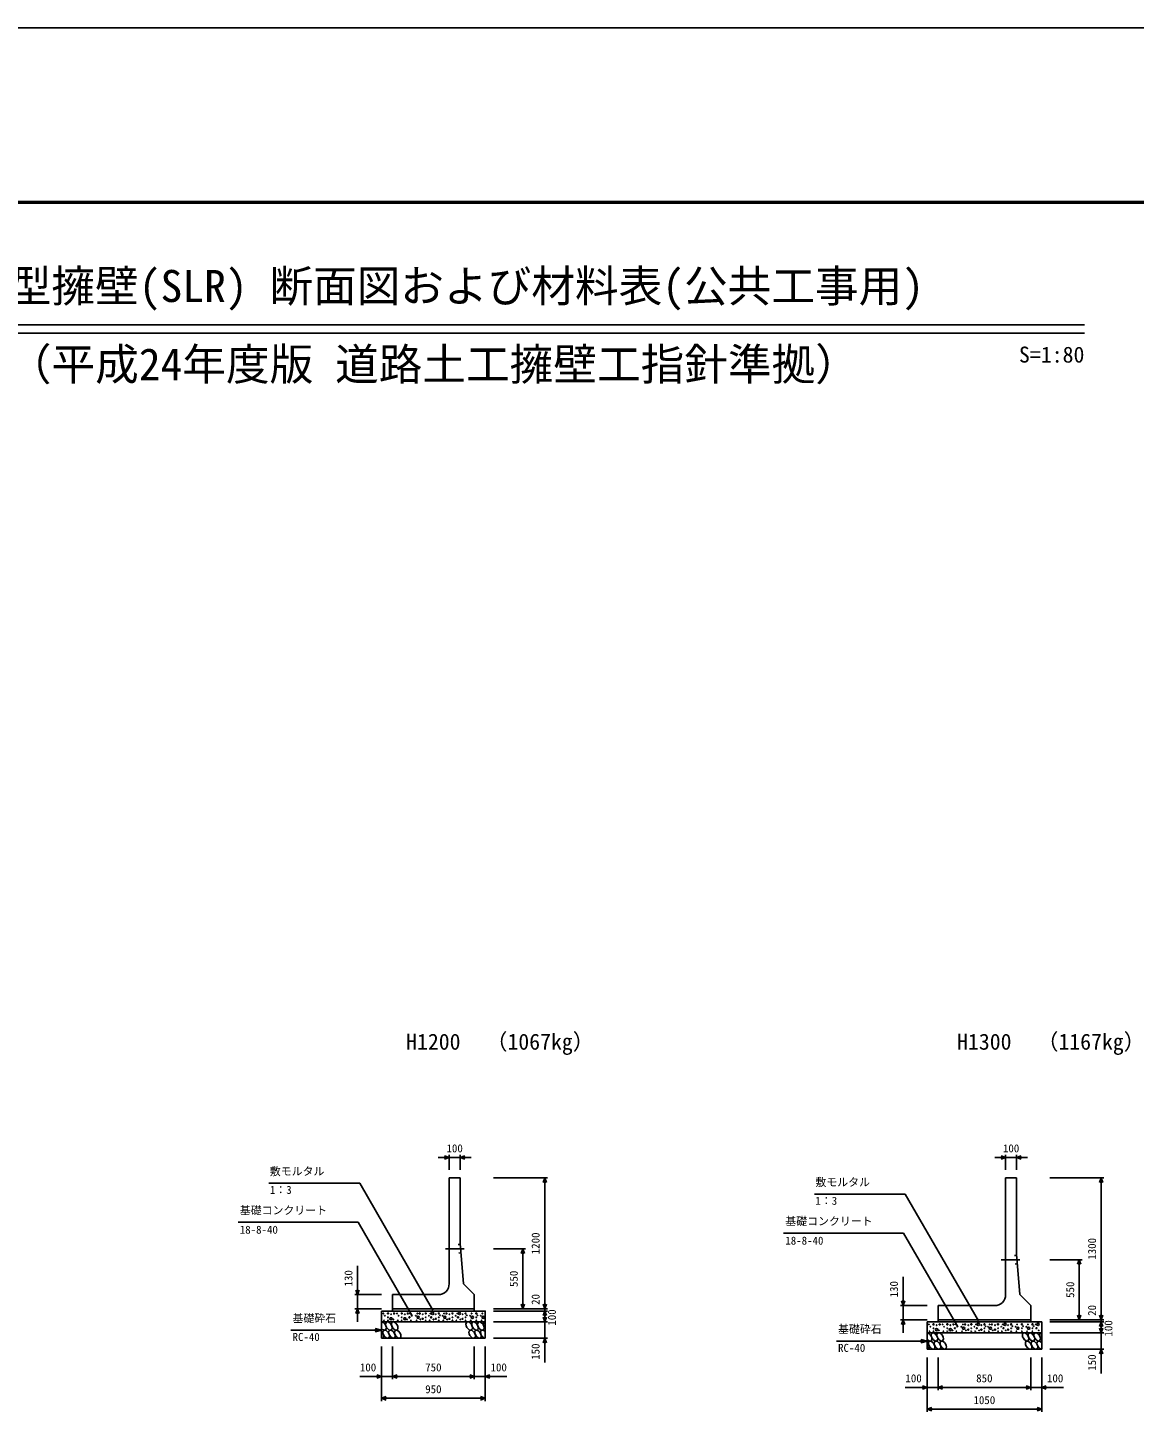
# Model space of a CAD drawing. Units: millimetres, scale not verified. Extents: x -67200 to 67200, y -23760 to 23760.
# Drawn here: x 29883 to 40022, y 11012 to 23760 of the extents above; entities that cross this region are included whole.
import ezdxf
from ezdxf.enums import TextEntityAlignment as Align

# ---------------------------------------------------------------- set-up
doc = ezdxf.new("R2010")
doc.units = ezdxf.units.MM
doc.header["$LTSCALE"] = 80
doc.linetypes.add('CHAIN1', pattern=[8, 5, -1, 1, -1])
doc.linetypes.add('DOTTED', pattern=[1.75, 0.25, -1.5])
for name, color, linetype, lineweight in [('0-0_CENTER', 7, 'CHAIN1', 25), ('0-1_DIM', 7, 'Continuous', 25), ('0-2_Defpoints', 5, 'Continuous', 25), ('0-3_HATCH', 6, 'Continuous', 25), ('0-6_OUTLINE', 1, 'Continuous', 25), ('0-7_OUTLINE2', 4, 'DOTTED', 25), ('0-8_TXT', 7, 'Continuous', 25), ('0-9_WAKU', 3, 'Continuous', 25)]:
    doc.layers.add(name, color=color, linetype=linetype, lineweight=lineweight)
doc.styles.add('ＭＳ ゴシック', font='')
doc.styles.get('ＭＳ ゴシック').set_extended_font_data('MS Gothic')

msp = doc.modelspace()

# ---------------------------------------------------------------- linework, layer by layer
at = {"layer": '0-0_CENTER'}
for p, q in [((33883.15, 12573.45), (33709.48, 12573.45)), ((38974.19, 12473.45), (38804.66, 12473.45))]:
    msp.add_line(p, q, dxfattribs=at)
at = {"layer": '0-1_DIM'}
for p, q in [((33745, 13410.34), (33645, 13410.34)), ((33745, 13435.34), (33745, 13298.45)), ((33745, 13410.34), (33845, 13410.34)), ((33845, 13435.34), (33845, 13298.45)), ((33945, 13410.34), (33845, 13410.34)), ((38844.5, 13410.34), (38744.5, 13410.34)), ((38844.5, 13435.34), (38844.5, 13298.45)), ((38844.5, 13410.34), (38944.5, 13410.34)), ((38944.5, 13435.34), (38944.5, 13298.45)), ((39044.5, 13410.34), (38944.5, 13410.34)), ((32091.9, 13174.85), (32924.32, 13174.85)), ((33595.59, 12012.18), (32924.32, 13174.85)), ((34645, 13223.45), (34150, 13223.45)), ((34620, 12023.45), (34620, 13223.45)), ((39744.5, 13223.45), (39249.5, 13223.45)), ((39719.5, 11923.45), (39719.5, 13223.45)), ((37091.4, 13074.85), (37923.82, 13074.85)), ((38595.09, 11912.18), (37923.82, 13074.85)), ((31810.29, 12817.34), (32909.84, 12817.34)), ((33406.1, 11957.78), (32909.84, 12817.34)), ((36809.79, 12717.34), (37909.34, 12717.34)), ((38405.6, 11857.78), (37909.34, 12717.34)), ((34445, 12573.45), (34150, 12573.45)), ((34420, 12573.45), (34420, 12023.45)), ((32905, 12153.45), (32905, 12417.62)), ((39544.5, 12473.45), (39249.5, 12473.45)), ((39519.5, 12473.45), (39519.5, 11923.45)), ((37904.5, 12053.45), (37904.5, 12317.62)), ((32880, 12153.45), (33125, 12153.45)), ((32905, 12153.45), (32905, 12023.45)), ((32880, 12023.45), (33125, 12023.45)), ((32905, 11903.45), (32905, 12023.45)), ((34645, 12023.45), (34150, 12023.45)), ((34645, 12003.45), (34150, 12003.45)), ((34620, 12023.45), (34620, 12003.45)), ((34620, 12003.45), (34620, 11903.45)), ((37879.5, 12053.45), (38124.5, 12053.45)), ((37904.5, 12053.45), (37904.5, 11923.45)), ((34645, 11903.45), (34150, 11903.45)), ((34620, 11903.45), (34620, 11753.45)), ((37879.5, 11923.45), (38124.5, 11923.45)), ((37904.5, 11803.45), (37904.5, 11923.45)), ((39744.5, 11923.45), (39249.5, 11923.45)), ((39744.5, 11903.45), (39249.5, 11903.45)), ((39719.5, 11923.45), (39719.5, 11903.45)), ((39719.5, 11903.45), (39719.5, 11803.45)), ((33125, 11828.45), (33067.04, 11843.97)), ((34645, 11753.45), (34150, 11753.45)), ((34620, 11530.21), (34620, 11753.45)), ((38124.5, 11728.45), (38066.54, 11743.97)), ((39744.5, 11803.45), (39249.5, 11803.45)), ((39719.5, 11803.45), (39719.5, 11653.45)), ((33125, 11178.45), (33125, 11678.45)), ((33225, 11378.45), (33225, 11678.45)), ((33225, 11378.45), (33225, 11678.45)), ((33975, 11378.45), (33975, 11678.45)), ((34075, 11178.45), (34075, 11678.45)), ((39744.5, 11653.45), (39249.5, 11653.45)), ((39719.5, 11430.21), (39719.5, 11653.45)), ((38124.5, 11078.45), (38124.5, 11578.45)), ((38224.5, 11278.45), (38224.5, 11578.45)), ((38224.5, 11278.45), (38224.5, 11578.45)), ((39074.5, 11278.45), (39074.5, 11578.45)), ((39174.5, 11078.45), (39174.5, 11578.45)), ((32925.46, 11403.45), (33125, 11403.45)), ((33125, 11403.45), (33225, 11403.45)), ((33225, 11403.45), (33975, 11403.45)), ((33975, 11403.45), (34075, 11403.45)), ((34274.54, 11403.45), (34075, 11403.45)), ((37924.96, 11303.45), (38124.5, 11303.45)), ((38124.5, 11303.45), (38224.5, 11303.45)), ((38224.5, 11303.45), (39074.5, 11303.45)), ((39074.5, 11303.45), (39174.5, 11303.45)), ((39374.04, 11303.45), (39174.5, 11303.45)), ((33125, 11203.45), (34075, 11203.45)), ((38124.5, 11103.45), (39174.5, 11103.45))]:
    msp.add_line(p, q, dxfattribs=at)
for points in [[(33702.71, 13425.73), (33745, 13410.34), (33702.71, 13394.95)], [(33887.29, 13425.73), (33845, 13410.34), (33887.29, 13394.95)], [(38802.21, 13425.73), (38844.5, 13410.34), (38802.21, 13394.95)], [(38986.79, 13425.73), (38944.5, 13410.34), (38986.79, 13394.95)], [(34604.61, 13181.16), (34620, 13223.45), (34635.39, 13181.16)], [(39704.11, 13181.16), (39719.5, 13223.45), (39734.89, 13181.16)], [(34404.61, 12531.16), (34420, 12573.45), (34435.39, 12531.16)], [(39504.11, 12431.16), (39519.5, 12473.45), (39534.89, 12431.16)], [(32920.39, 12195.73), (32905, 12153.45), (32889.61, 12195.73)], [(32920.39, 11981.16), (32905, 12023.45), (32889.61, 11981.16)], [(34404.61, 12065.73), (34420, 12023.45), (34435.39, 12065.73)], [(34604.61, 12065.73), (34620, 12023.45), (34635.39, 12065.73)], [(34604.61, 11961.16), (34620, 12003.45), (34635.39, 11961.16)], [(37919.89, 12095.73), (37904.5, 12053.45), (37889.11, 12095.73)], [(34604.61, 11945.73), (34620, 11903.45), (34635.39, 11945.73)], [(37919.89, 11881.16), (37904.5, 11923.45), (37889.11, 11881.16)], [(39504.11, 11965.73), (39519.5, 11923.45), (39534.89, 11965.73)], [(39704.11, 11965.73), (39719.5, 11923.45), (39734.89, 11965.73)], [(39704.11, 11861.16), (39719.5, 11903.45), (39734.89, 11861.16)], [(32294.68, 11828.45), (33125, 11828.45), (33067.04, 11812.92)], [(34604.61, 11711.16), (34620, 11753.45), (34635.39, 11711.16)], [(37294.18, 11728.45), (38124.5, 11728.45), (38066.54, 11712.92)], [(39704.11, 11845.73), (39719.5, 11803.45), (39734.89, 11845.73)], [(39704.11, 11611.16), (39719.5, 11653.45), (39734.89, 11611.16)], [(33082.71, 11418.84), (33125, 11403.45), (33082.71, 11388.05)], [(33267.29, 11418.84), (33225, 11403.45), (33267.29, 11388.05)], [(33932.71, 11418.84), (33975, 11403.45), (33932.71, 11388.05)], [(34117.29, 11418.84), (34075, 11403.45), (34117.29, 11388.05)], [(33167.29, 11218.84), (33125, 11203.45), (33167.29, 11188.05)], [(34032.71, 11218.84), (34075, 11203.45), (34032.71, 11188.05)], [(38082.21, 11318.84), (38124.5, 11303.45), (38082.21, 11288.05)], [(38266.79, 11318.84), (38224.5, 11303.45), (38266.79, 11288.05)], [(39032.21, 11318.84), (39074.5, 11303.45), (39032.21, 11288.05)], [(39216.79, 11318.84), (39174.5, 11303.45), (39216.79, 11288.05)], [(38166.79, 11118.84), (38124.5, 11103.45), (38166.79, 11088.05)], [(39132.21, 11118.84), (39174.5, 11103.45), (39132.21, 11088.05)]]:
    msp.add_lwpolyline(points, dxfattribs=at)
at = {"layer": '0-2_Defpoints'}
msp.add_lwpolyline([(0, -23760), (67200, -23760), (67200, 23760), (0, 23760)], close=True, dxfattribs=at)
at = {"layer": '0-3_HATCH'}
for centre, radius in [((33140.97, 11980.62), 2.5), ((33183.86, 11981.5), 5), ((33239.94, 11980.62), 5), ((33267.07, 11980.62), 2.5), ((33309.97, 11981.5), 5), ((33366.04, 11980.62), 5), ((33387.07, 11980.62), 2.5), ((33452.93, 11980.62), 2.5), ((33473.96, 11980.62), 5), ((33530.03, 11981.5), 5), ((33572.93, 11980.62), 2.5), ((33593.96, 11980.62), 10), ((33650.03, 11981.5), 5), ((33698.15, 11980.62), 2.5), ((33719.18, 11980.62), 5), ((33775.26, 11981.5), 5), ((33818.15, 11980.62), 2.5), ((33839.18, 11980.62), 10), ((33895.26, 11981.5), 5), ((33950.08, 11980.62), 2.5), ((33993.7, 11981.5), 5), ((34048.51, 11980.62), 2.5), ((33147.98, 11917.59), 2.5), ((33154.99, 11959.61), 2.5), ((33183.86, 11945.61), 2.5), ((33183.86, 11917.59), 2.5), ((33211.9, 11932.47), 10), ((33211.9, 11973.62), 2.5), ((33232.93, 11925.47), 2.5), ((33274.08, 11917.59), 2.5), ((33281.09, 11959.61), 2.5), ((33309.97, 11945.61), 2.5), ((33309.97, 11917.59), 2.5), ((33338.01, 11932.47), 10), ((33338.01, 11973.62), 2.5), ((33359.03, 11925.47), 2.5), ((33380.06, 11945.61), 5), ((33394.08, 11917.59), 2.5), ((33401.09, 11959.61), 2.5), ((33438.91, 11959.61), 2.5), ((33445.92, 11917.59), 2.5), ((33459.94, 11945.61), 10), ((33480.97, 11925.47), 2.5), ((33501.99, 11932.47), 5), ((33501.99, 11973.62), 2.5), ((33530.03, 11945.61), 2.5), ((33530.03, 11917.59), 2.5), ((33558.91, 11959.61), 2.5), ((33565.92, 11917.59), 2.5), ((33579.94, 11945.61), 5), ((33600.97, 11925.47), 2.5), ((33621.99, 11932.47), 5), ((33621.99, 11973.62), 2.5), ((33650.03, 11945.61), 2.5), ((33650.03, 11917.59), 2.5), ((33661.37, 11963.93), 2.5), ((33684.13, 11959.61), 2.5), ((33691.14, 11917.59), 2.5), ((33705.16, 11945.61), 10), ((33726.19, 11925.47), 2.5), ((33747.22, 11932.47), 5), ((33747.22, 11973.62), 2.5), ((33775.26, 11945.61), 2.5), ((33775.26, 11917.59), 2.5), ((33804.13, 11959.61), 2.5), ((33811.14, 11917.59), 2.5), ((33825.16, 11945.61), 5), ((33846.19, 11925.47), 2.5), ((33867.22, 11932.47), 5), ((33867.22, 11973.62), 2.5), ((33895.26, 11945.61), 2.5), ((33895.26, 11917.59), 2.5), ((33906.6, 11963.93), 2.5), ((33936.06, 11959.61), 2.5), ((33943.07, 11917.59), 2.5), ((33957.09, 11945.61), 10), ((33993.7, 11945.61), 2.5), ((33993.7, 11917.59), 2.5), ((34005.04, 11963.93), 2.5), ((34034.5, 11959.61), 2.5), ((34041.51, 11917.59), 2.5), ((34055.53, 11945.61), 10), ((38140.47, 11880.62), 2.5), ((38154.49, 11859.61), 2.5), ((38183.36, 11881.5), 5), ((38211.4, 11873.62), 2.5), ((38239.44, 11880.62), 5), ((38266.57, 11880.62), 2.5), ((38280.59, 11859.61), 2.5), ((38309.47, 11881.5), 5), ((38337.51, 11873.62), 2.5), ((38365.54, 11880.62), 5), ((38386.57, 11880.62), 2.5), ((38400.59, 11859.61), 2.5), ((38438.41, 11859.61), 2.5), ((38459.44, 11845.61), 10), ((38452.43, 11880.62), 2.5), ((38473.46, 11880.62), 5), ((38501.49, 11873.62), 2.5), ((38529.53, 11881.5), 5), ((38558.41, 11859.61), 2.5), ((38572.43, 11880.62), 2.5), ((38593.46, 11880.62), 10), ((38621.49, 11873.62), 2.5), ((38649.53, 11881.5), 5), ((38660.87, 11863.93), 2.5), ((38683.63, 11859.61), 2.5), ((38704.66, 11845.61), 10), ((38697.65, 11880.62), 2.5), ((38718.68, 11880.62), 5), ((38746.72, 11873.62), 2.5), ((38774.76, 11881.5), 5), ((38803.63, 11859.61), 2.5), ((38817.65, 11880.62), 2.5), ((38838.68, 11880.62), 10), ((38866.72, 11873.62), 2.5), ((38894.76, 11881.5), 5), ((38906.1, 11863.93), 2.5), ((38935.56, 11859.61), 2.5), ((38956.59, 11845.61), 10), ((38949.58, 11880.62), 2.5), ((38993.2, 11881.5), 5), ((39004.54, 11863.93), 2.5), ((39034, 11859.61), 2.5), ((39055.03, 11845.61), 10), ((39048.01, 11880.62), 2.5), ((39090.19, 11881.5), 5), ((39101.53, 11863.93), 2.5), ((39119.89, 11880.62), 2.5), ((39140.92, 11880.62), 10), ((38147.48, 11817.59), 2.5), ((38183.36, 11845.61), 2.5), ((38183.36, 11817.59), 2.5), ((38211.4, 11832.47), 10), ((38232.43, 11825.47), 2.5), ((38273.58, 11817.59), 2.5), ((38309.47, 11845.61), 2.5), ((38309.47, 11817.59), 2.5), ((38337.51, 11832.47), 10), ((38358.53, 11825.47), 2.5), ((38379.56, 11845.61), 5), ((38393.58, 11817.59), 2.5), ((38445.42, 11817.59), 2.5), ((38480.47, 11825.47), 2.5), ((38501.49, 11832.47), 5), ((38529.53, 11845.61), 2.5), ((38529.53, 11817.59), 2.5), ((38565.42, 11817.59), 2.5), ((38579.44, 11845.61), 5), ((38600.47, 11825.47), 2.5), ((38621.49, 11832.47), 5), ((38649.53, 11845.61), 2.5), ((38649.53, 11817.59), 2.5), ((38690.64, 11817.59), 2.5), ((38725.69, 11825.47), 2.5), ((38746.72, 11832.47), 5), ((38774.76, 11845.61), 2.5), ((38774.76, 11817.59), 2.5), ((38810.64, 11817.59), 2.5), ((38824.66, 11845.61), 5), ((38845.69, 11825.47), 2.5), ((38866.72, 11832.47), 5), ((38894.76, 11845.61), 2.5), ((38894.76, 11817.59), 2.5), ((38942.57, 11817.59), 2.5), ((38993.2, 11845.61), 2.5), ((38993.2, 11817.59), 2.5), ((39041.01, 11817.59), 2.5), ((39090.19, 11845.61), 2.5), ((39090.19, 11817.59), 2.5), ((39126.9, 11845.61), 5), ((39147.93, 11825.47), 2.5)]:
    msp.add_circle(centre, radius, dxfattribs=at)
for centre, start_param, end_param in [((33138.86, 11865.94), 1.84200472, 5.94741382), ((34087.36, 11865.94), 5.89182623, 8.18077762), ((33113.54, 11790.95), 2.71731194, 5.07210661), ((34062.04, 11790.95), 5.01737961, 9.05522424), ((38138.36, 11765.94), 1.84200472, 5.94741382), ((39161.54, 11690.95), 5.01737961, 9.05522424), ((39186.86, 11765.94), 5.89182623, 8.18077762), ((38113.04, 11690.95), 2.71731194, 5.07210661)]:
    msp.add_ellipse(centre, major_axis=(-21.81, 35.31), ratio=0.5792, start_param=start_param, end_param=end_param, dxfattribs=at)
for centre in [(33192.07, 11865.94), (33245.28, 11865.94), (33927.74, 11865.94), (33980.95, 11865.94), (34034.16, 11865.94), (33166.75, 11790.95), (33219.96, 11790.95), (33273.16, 11790.95), (33955.63, 11790.95), (34008.84, 11790.95), (38166.25, 11690.95), (38191.57, 11765.94), (38219.46, 11690.95), (38244.78, 11765.94), (38272.66, 11690.95), (39027.24, 11765.94), (39055.13, 11690.95), (39080.45, 11765.94), (39108.34, 11690.95), (39133.66, 11765.94)]:
    msp.add_ellipse(centre, major_axis=(-21.81, 35.31), ratio=0.5792, dxfattribs=at)
at = {"layer": '0-6_OUTLINE'}
for p, q in [((33745, 13223.45), (33745, 12253.45)), ((33745, 13223.45), (33845, 13223.45)), ((33845, 13223.45), (33845, 12623.45)), ((38844.5, 13223.45), (38844.5, 12153.45)), ((38844.5, 13223.45), (38944.5, 13223.45)), ((38944.5, 13223.45), (38944.5, 12523.45)), ((33845, 12623.45), (33875, 12253.45)), ((38944.5, 12523.45), (38974.5, 12153.45)), ((33875, 12253.45), (33975, 12153.45)), ((33645, 12153.45), (33225, 12153.45)), ((33225, 12003.45), (33225, 12153.45)), ((33975, 12003.45), (33975, 12153.45)), ((38974.5, 12153.45), (39074.5, 12053.45)), ((33125, 12003.45), (33125, 11753.45)), ((33225, 12023.45), (33975, 12023.45)), ((38224.5, 11903.45), (38224.5, 12053.45)), ((38744.5, 12053.45), (38224.5, 12053.45)), ((39074.5, 11903.45), (39074.5, 12053.45)), ((33125, 11903.45), (34075, 11903.45)), ((38124.5, 11903.45), (38124.5, 11653.45)), ((38224.5, 11923.45), (39074.5, 11923.45)), ((33125, 11753.45), (34075, 11753.45)), ((38124.5, 11803.45), (39174.5, 11803.45)), ((38124.5, 11653.45), (39174.5, 11653.45))]:
    msp.add_line(p, q, dxfattribs=at)
for points in [[(33125, 12003.45), (34075, 12003.45), (34075, 11753.45)], [(38124.5, 11903.45), (39174.5, 11903.45), (39174.5, 11653.45)]]:
    msp.add_lwpolyline(points, dxfattribs=at)
for centre in [(33645, 12253.45), (38744.5, 12153.45)]:
    msp.add_arc(centre, 100, 270, 0, dxfattribs=at)
at = {"layer": '0-7_OUTLINE2'}
for p, q in [((33845.81, 12613.45), (33745, 12603.45)), ((33852.3, 12533.45), (33745, 12543.45)), ((38945.31, 12513.45), (38844.5, 12503.45)), ((38951.8, 12433.45), (38844.5, 12443.45))]:
    msp.add_line(p, q, dxfattribs=at)
at = {"layer": '0-8_TXT'}
for p, q in [((27633.68, 21040), (39566.32, 21040)), ((27633.68, 20963.2), (39566.32, 20963.2))]:
    msp.add_line(p, q, dxfattribs=at)
at = {"layer": '0-9_WAKU', "lineweight": 50}
msp.add_lwpolyline([(1600, -22160), (65600, -22160), (65600, 22160), (1600, 22160)], close=True, dxfattribs=at)

# ---------------------------------------------------------------- texts
at = {"layer": '0-1_DIM', "style": 'ＭＳ ゴシック'}
for s, p in [('100', (33720, 13435.34)), ('100', (38819.5, 13435.34)), ('敷モルタル', (32101.26, 13224.85)), ('1：3', (32101.26, 13054.74)), ('敷モルタル', (37100.76, 13124.85)), ('1：3', (37100.76, 12954.74)), ('基礎コンクリート', (31825.67, 12867.34)), ('18-8-40', (31825.67, 12689.71)), ('基礎コンクリート', (36825.17, 12767.34)), ('18-8-40', (36825.17, 12589.71)), ('基礎砕石', (32309.01, 11878.45)), ('基礎砕石', (37308.51, 11778.45)), ('RC-40', (32309.01, 11707.07)), ('RC-40', (37308.51, 11607.07)), ('100', (32926.36, 11428.45)), ('750', (33525, 11428.45)), ('100', (34123.64, 11428.45)), ('100', (37925.86, 11328.45)), ('850', (38574.5, 11328.45)), ('100', (39223.14, 11328.45)), ('950', (33525, 11228.45)), ('1050', (38549.5, 11128.45))]:
    msp.add_text(s, height=73.31, dxfattribs=at).set_placement(p, align=Align.BOTTOM_LEFT)
for s, p in [('1200', (34595, 12523.45)), ('1300', (39694.5, 12473.45)), ('130', (32880, 12228.07)), ('550', (34395, 12223.45)), ('130', (37879.5, 12128.07)), ('550', (39494.5, 12123.45)), ('20', (34595, 12059.41)), ('100', (34745, 11869.42)), ('20', (39694.5, 11959.41)), ('100', (39844.5, 11769.42)), ('150', (34595, 11556.13)), ('150', (39694.5, 11456.13))]:
    msp.add_text(s, height=73.31, rotation=90, dxfattribs=at).set_placement(p, align=Align.BOTTOM_LEFT)
at = {"layer": '0-8_TXT', "style": 'ＭＳ ゴシック'}
for s, height, p in [('逆L型擁壁(SLR) 断面図および材料表(公共工事用)', 293.3, (29100, 21160)), ('（平成24年度版 道路土工擁壁工指針準拠）', 293.3, (29700, 20443.2)), ('S', 146.6, (38966.32, 20648.78)), ('=', 146.6, (39066.32, 20648.78)), ('1', 146.6, (39166.32, 20648.78)), (':', 146.6, (39266.32, 20648.78)), ('8', 146.6, (39366.32, 20648.78)), ('0', 146.6, (39466.32, 20648.78)), ('H1200', 146.6, (33350, 14353.69)), ('（1067kg）', 146.6, (34078.62, 14353.69)), ('H1300', 146.6, (38399.5, 14353.69)), ('（1167kg）', 146.6, (39128.12, 14353.69))]:
    msp.add_text(s, height=height, dxfattribs=at).set_placement(p, align=Align.BOTTOM_LEFT)

doc.saveas('drawing.dxf')
